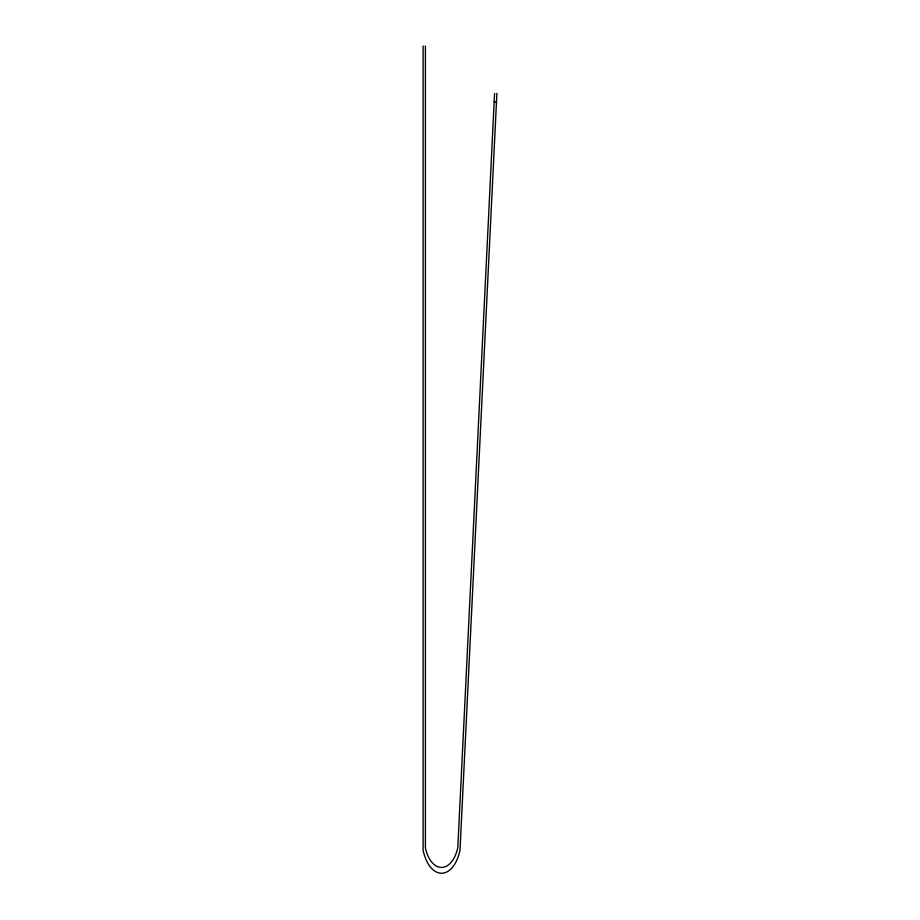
<?xml version="1.0" encoding="UTF-8"?>
<svg xmlns="http://www.w3.org/2000/svg" width="920" height="920" viewBox="0 0 920 920"><rect width="100%" height="100%" fill="white"/><g stroke="black" fill="none" stroke-linecap="round" stroke-linejoin="round"><path stroke-width="1.38" d="M496.903 93.311L460 850.344C453.134 880.877 429.962 880.877 423.096 850.344L423.096 46M494.569 93.529L457.803 847.803C451.812 873.62 431.606 874.195 425.397 848.113L425.397 46M496.501 101.695L494.166 101.695L496.501 101.695"/></g></svg>
